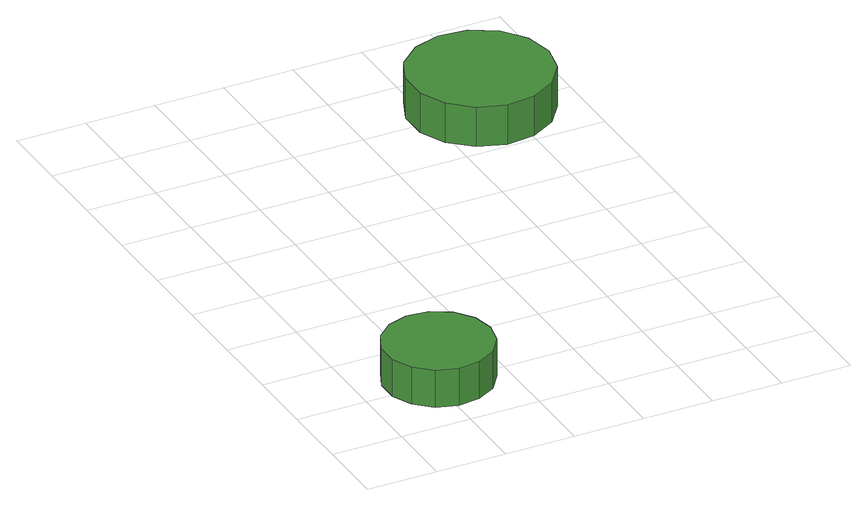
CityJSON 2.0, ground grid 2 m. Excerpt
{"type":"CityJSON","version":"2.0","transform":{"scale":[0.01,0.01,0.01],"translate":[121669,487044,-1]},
"CityObjects":{
"tree1":{"type":"SolitaryVegetationObject","attributes":{"function":"something"},"geometry":[{"type":"MultiSurface","lod":"1","boundaries":[[[0,1,2,3,4,5,6,7,8,9,10,11,12,13,14]],[[15,16,17,18,19,20,21,22,23,24,25,26,27,28,29]],[[0,29,28,1]],[[1,28,27,2]],[[2,27,26,3]],[[3,26,25,4]],[[4,25,24,5]],[[5,24,23,6]],[[6,23,22,7]],[[7,22,21,8]],[[8,21,20,9]],[[9,20,19,10]],[[10,19,18,11]],[[11,18,17,12]],[[12,17,16,13]],[[13,16,15,14]],[[14,15,29,0]]]}]},
"tree2":{"type":"SolitaryVegetationObject","attributes":{"function":"something"},"geometry":[{"type":"MultiSurface","lod":"1","boundaries":[[[30,31,32,33,34,35,36,37,38,39,40,41,42,43,44]],[[45,46,47,48,49,50,51,52,53,54,55,56,57,58,59]],[[30,59,58,31]],[[31,58,57,32]],[[32,57,56,33]],[[33,56,55,34]],[[34,55,54,35]],[[35,54,53,36]],[[36,53,52,37]],[[37,52,51,38]],[[38,51,50,39]],[[39,50,49,40]],[[40,49,48,41]],[[41,48,47,42]],[[42,47,46,43]],[[43,46,45,44]],[[44,45,59,30]]]}]}
},
"vertices":[
[372,224,168],[359,285,168],[322,336,168],[267,368,168],[204,374,168],[144,355,168],[98,313,168],[72,255,168],[72,192,168],[98,135,168],[144,92,168],[204,73,168],[267,80,168],[322,111,168],[359,162,168],[359,162,57],[322,111,57],[267,80,57],[204,73,57],[144,92,57],[98,135,57],[72,192,57],[72,255,57],[98,313,57],[144,355,57],[204,374,57],[267,368,57],[322,336,57],[359,285,57],[372,224,57],
[1143,1409,173],[1126,1491,173],[1077,1558,173],[1005,1599,173],[922,1608,173],[844,1582,173],[782,1527,173],[748,1451,173],[748,1368,173],[782,1292,173],[844,1237,173],[922,1211,173],[1005,1220,173],[1077,1261,173],[1126,1328,173],[1126,1328,55],[1077,1261,55],[1005,1220,55],[922,1211,55],[844,1237,55],[782,1292,55],[748,1368,55],[748,1451,55],[782,1527,55],[844,1582,55],[922,1608,55],[1005,1599,55],[1077,1558,55],[1126,1491,55],[1143,1409,55]
]}
